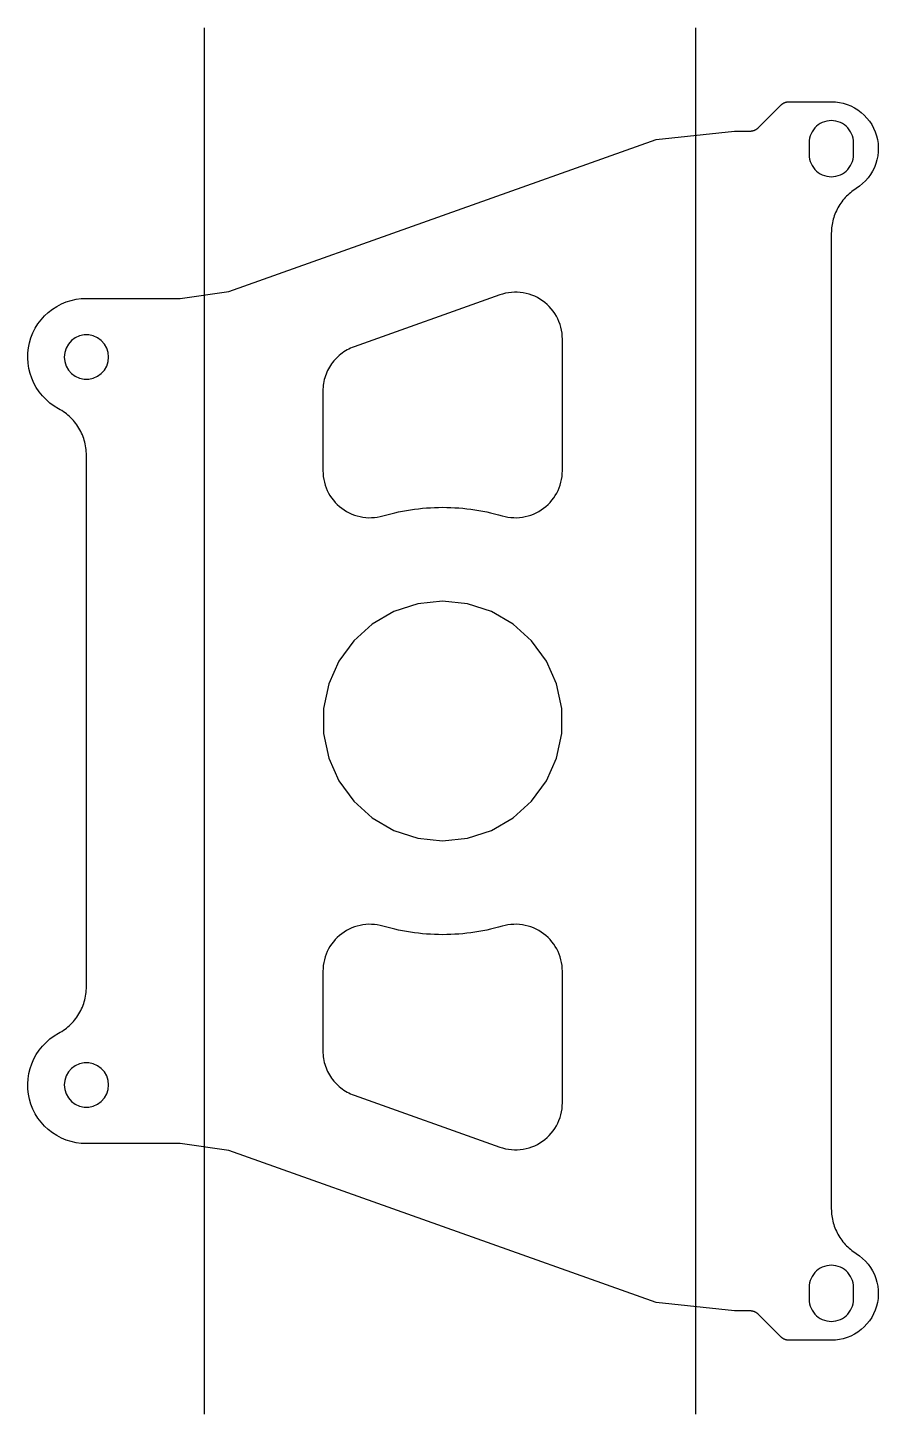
# Model space of a CAD drawing. Header units: metres. Extents: x -58 to 57, y -94 to 94.
import ezdxf

# ---------------------------------------------------------------- set-up
doc = ezdxf.new("R2010")
doc.units = ezdxf.units.M
doc.layers.add('CUT', color=3, linetype='Continuous')
doc.layers.add('FOLD', color=1, linetype='Continuous')

msp = doc.modelspace()

# ---------------------------------------------------------------- linework, layer by layer
at = {"layer": 'CUT'}
for points in [[(-52.74, -56.66), (-53.386, -56.389), (-54.006, -56.063), (-54.594, -55.682), (-55.147, -55.252), (-55.659, -54.774), (-56.127, -54.253), (-56.548, -53.693), (-56.917, -53.098), (-57.233, -52.473), (-57.492, -51.822), (-57.693, -51.151), (-57.834, -50.465), (-57.914, -49.769), (-57.932, -49.069), (-57.888, -48.37), (-57.783, -47.677), (-57.618, -46.997), (-57.393, -46.334), (-57.11, -45.693), (-56.772, -45.079), (-56.381, -44.498), (-55.941, -43.953), (-55.454, -43.45), (-54.925, -42.991), (-54.357, -42.581), (-53.756, -42.222), (-53.532, -42.096), (-53.313, -41.963), (-53.099, -41.822), (-52.89, -41.673), (-52.686, -41.517), (-52.489, -41.353), (-52.297, -41.183), (-52.112, -41.005), (-51.933, -40.822), (-51.76, -40.631), (-51.595, -40.435), (-51.437, -40.233), (-51.286, -40.026), (-51.143, -39.813), (-51.007, -39.595), (-50.88, -39.373), (-50.76, -39.146), (-50.649, -38.915), (-50.546, -38.68), (-50.451, -38.441), (-50.366, -38.199), (-50.289, -37.955), (-50.22, -37.707), (-50.161, -37.458), (-50.111, -37.206), (-50.069, -36.953), (-50.037, -36.699), (-50.014, -36.443), (-50, -36.187), (-49.996, -35.931), (-49.996, 35.931), (-50, 36.187), (-50.014, 36.443), (-50.037, 36.699), (-50.069, 36.953), (-50.111, 37.206), (-50.161, 37.458), (-50.22, 37.707), (-50.289, 37.955), (-50.366, 38.199), (-50.451, 38.441), (-50.546, 38.68), (-50.649, 38.915), (-50.76, 39.146), (-50.88, 39.373), (-51.007, 39.595), (-51.143, 39.813), (-51.286, 40.026), (-51.437, 40.233), (-51.595, 40.435), (-51.76, 40.631), (-51.933, 40.822), (-52.112, 41.005), (-52.297, 41.183), (-52.489, 41.353), (-52.686, 41.517), (-52.89, 41.673), (-53.099, 41.822), (-53.313, 41.963), (-53.532, 42.096), (-53.756, 42.222), (-54.357, 42.581), (-54.925, 42.991), (-55.454, 43.45), (-55.941, 43.953), (-56.381, 44.498), (-56.772, 45.079), (-57.11, 45.693), (-57.393, 46.334), (-57.618, 46.997), (-57.783, 47.677), (-57.888, 48.37), (-57.932, 49.069), (-57.914, 49.769), (-57.834, 50.465), (-57.693, 51.151), (-57.492, 51.822), (-57.233, 52.473), (-56.917, 53.098), (-56.548, 53.693), (-56.127, 54.253), (-55.659, 54.774), (-55.147, 55.252), (-54.594, 55.682), (-54.006, 56.063), (-53.386, 56.389), (-52.74, 56.66), (-52.073, 56.873), (-51.39, 57.027), (-50.695, 57.119), (-49.996, 57.15), (-37.296, 57.15), (-30.713, 58.055), (27.072, 78.641), (37.645, 79.772), (39.766, 79.772), (39.808, 79.772), (39.849, 79.774), (39.891, 79.777), (39.932, 79.781), (39.973, 79.785), (40.014, 79.791), (40.055, 79.798), (40.096, 79.807), (40.137, 79.816), (40.177, 79.826), (40.217, 79.837), (40.257, 79.85), (40.296, 79.863), (40.335, 79.877), (40.374, 79.893), (40.412, 79.909), (40.449, 79.927), (40.487, 79.945), (40.524, 79.964), (40.56, 79.985), (40.596, 80.006), (40.631, 80.028), (40.665, 80.051), (40.699, 80.075), (40.732, 80.1), (40.765, 80.126), (40.797, 80.152), (40.828, 80.18), (40.859, 80.208), (40.889, 80.237), (43.927, 83.276), (43.957, 83.305), (43.988, 83.333), (44.019, 83.36), (44.051, 83.387), (44.084, 83.413), (44.117, 83.437), (44.151, 83.461), (44.185, 83.485), (44.22, 83.507), (44.256, 83.528), (44.292, 83.548), (44.329, 83.568), (44.366, 83.586), (44.404, 83.603), (44.442, 83.62), (44.481, 83.635), (44.52, 83.65), (44.559, 83.663), (44.599, 83.675), (44.639, 83.687), (44.679, 83.697), (44.72, 83.706), (44.761, 83.714), (44.802, 83.721), (44.843, 83.727), (44.884, 83.732), (44.925, 83.736), (44.967, 83.738), (45.008, 83.74), (45.05, 83.741), (50.742, 83.741), (51.289, 83.717), (51.831, 83.647), (52.365, 83.53), (52.887, 83.368), (53.393, 83.161), (53.88, 82.912), (54.343, 82.621), (54.779, 82.292), (55.186, 81.927), (55.56, 81.528), (55.898, 81.098), (56.198, 80.641), (56.457, 80.16), (56.674, 79.658), (56.847, 79.139), (56.975, 78.608), (57.056, 78.067), (57.091, 77.521), (57.079, 76.975), (57.019, 76.431), (56.914, 75.895), (56.762, 75.37), (56.566, 74.859), (56.327, 74.368), (56.046, 73.899), (55.726, 73.455), (55.369, 73.041), (54.978, 72.659), (54.555, 72.313), (54.104, 72.004), (53.902, 71.872), (53.704, 71.735), (53.511, 71.59), (53.323, 71.439), (53.14, 71.282), (52.962, 71.119), (52.79, 70.949), (52.624, 70.775), (52.464, 70.594), (52.31, 70.409), (52.163, 70.218), (52.021, 70.022), (51.887, 69.822), (51.76, 69.617), (51.639, 69.408), (51.526, 69.195), (51.42, 68.979), (51.321, 68.759), (51.229, 68.536), (51.146, 68.309), (51.07, 68.08), (51.001, 67.849), (50.941, 67.616), (50.888, 67.38), (50.844, 67.143), (50.807, 66.905), (50.779, 66.665), (50.759, 66.425), (50.746, 66.184), (50.742, 65.943), (50.742, -65.943), (50.746, -66.184), (50.759, -66.425), (50.779, -66.665), (50.807, -66.905), (50.844, -67.143), (50.888, -67.38), (50.941, -67.616), (51.001, -67.849), (51.07, -68.08), (51.146, -68.309), (51.229, -68.536), (51.321, -68.759), (51.42, -68.979), (51.526, -69.195), (51.639, -69.408), (51.76, -69.617), (51.887, -69.822), (52.021, -70.022), (52.163, -70.218), (52.31, -70.409), (52.464, -70.594), (52.624, -70.775), (52.79, -70.949), (52.962, -71.119), (53.14, -71.282), (53.323, -71.439), (53.511, -71.59), (53.704, -71.735), (53.902, -71.872), (54.104, -72.004), (54.555, -72.313), (54.978, -72.659), (55.369, -73.041), (55.726, -73.455), (56.046, -73.899), (56.327, -74.368), (56.566, -74.859), (56.762, -75.37), (56.914, -75.895), (57.019, -76.431), (57.079, -76.975), (57.091, -77.521), (57.056, -78.067), (56.975, -78.608), (56.847, -79.139), (56.674, -79.658), (56.457, -80.16), (56.198, -80.641), (55.898, -81.098), (55.56, -81.528), (55.186, -81.927), (54.779, -82.292), (54.343, -82.621), (53.88, -82.912), (53.393, -83.161), (52.887, -83.368), (52.365, -83.53), (51.831, -83.647), (51.289, -83.717), (50.742, -83.741), (45.05, -83.741), (45.008, -83.74), (44.967, -83.738), (44.925, -83.736), (44.884, -83.732), (44.843, -83.727), (44.802, -83.721), (44.761, -83.714), (44.72, -83.706), (44.679, -83.697), (44.639, -83.687), (44.599, -83.675), (44.559, -83.663), (44.52, -83.65), (44.481, -83.635), (44.442, -83.62), (44.404, -83.603), (44.366, -83.586), (44.329, -83.568), (44.292, -83.548), (44.256, -83.528), (44.22, -83.507), (44.185, -83.485), (44.151, -83.461), (44.117, -83.437), (44.084, -83.413), (44.051, -83.387), (44.019, -83.36), (43.988, -83.333), (43.957, -83.305), (43.927, -83.276), (40.889, -80.237), (40.859, -80.208), (40.828, -80.18), (40.797, -80.152), (40.765, -80.126), (40.732, -80.1), (40.699, -80.075), (40.665, -80.051), (40.631, -80.028), (40.596, -80.006), (40.56, -79.985), (40.524, -79.964), (40.487, -79.945), (40.449, -79.927), (40.412, -79.909), (40.374, -79.893), (40.335, -79.877), (40.296, -79.863), (40.257, -79.85), (40.217, -79.837), (40.177, -79.826), (40.137, -79.816), (40.096, -79.807), (40.055, -79.798), (40.014, -79.791), (39.973, -79.785), (39.932, -79.781), (39.891, -79.777), (39.849, -79.774), (39.808, -79.772), (39.766, -79.772), (37.645, -79.772), (27.072, -78.641), (-30.713, -58.055), (-37.296, -57.15), (-49.996, -57.15), (-50.695, -57.119), (-51.39, -57.027), (-52.073, -56.873), (-52.74, -56.66)], [(48.315, 74.834), (48.513, 74.589), (48.735, 74.367), (48.979, 74.17), (49.242, 73.999), (49.522, 73.856), (49.815, 73.744), (50.119, 73.662), (50.429, 73.613), (50.742, 73.597), (51.056, 73.613), (51.366, 73.662), (51.669, 73.744), (51.963, 73.856), (52.242, 73.999), (52.506, 74.17), (52.75, 74.367), (52.972, 74.589), (53.169, 74.834), (53.34, 75.097), (53.483, 75.377), (53.596, 75.67), (53.677, 75.973), (53.726, 76.283), (53.742, 76.597), (53.742, 78.184), (53.726, 78.498), (53.677, 78.808), (53.596, 79.111), (53.483, 79.405), (53.34, 79.684), (53.169, 79.948), (52.972, 80.192), (52.75, 80.414), (52.506, 80.611), (52.242, 80.782), (51.963, 80.925), (51.669, 81.038), (51.366, 81.119), (51.056, 81.168), (50.742, 81.184), (50.429, 81.168), (50.119, 81.119), (49.815, 81.038), (49.522, 80.925), (49.242, 80.782), (48.979, 80.611), (48.735, 80.414), (48.513, 80.192), (48.315, 79.948), (48.144, 79.684), (48.002, 79.405), (47.889, 79.111), (47.808, 78.808), (47.759, 78.498), (47.742, 78.184), (47.742, 76.597), (47.759, 76.283), (47.808, 75.973), (47.889, 75.67), (48.002, 75.377), (48.144, 75.097), (48.315, 74.834)], [(-15.185, 49.902), (-15.398, 49.754), (-15.605, 49.597), (-15.806, 49.431), (-15.999, 49.257), (-16.185, 49.076), (-16.364, 48.887), (-16.535, 48.691), (-16.697, 48.488), (-16.852, 48.279), (-16.997, 48.063), (-17.134, 47.842), (-17.261, 47.615), (-17.379, 47.383), (-17.487, 47.147), (-17.586, 46.906), (-17.675, 46.662), (-17.753, 46.414), (-17.822, 46.163), (-17.88, 45.91), (-17.928, 45.654), (-17.965, 45.397), (-17.991, 45.138), (-18.007, 44.879), (-18.013, 44.619), (-18.013, 33.84), (-18, 33.448), (-17.964, 33.057), (-17.904, 32.67), (-17.82, 32.287), (-17.712, 31.909), (-17.581, 31.539), (-17.428, 31.178), (-17.252, 30.827), (-17.056, 30.488), (-16.838, 30.161), (-16.601, 29.849), (-16.345, 29.551), (-16.071, 29.27), (-15.781, 29.007), (-15.474, 28.762), (-15.154, 28.536), (-14.819, 28.33), (-14.473, 28.146), (-14.116, 27.983), (-13.75, 27.843), (-13.375, 27.726), (-12.994, 27.631), (-12.608, 27.561), (-12.219, 27.515), (-11.827, 27.492), (-11.435, 27.494), (-11.043, 27.52), (-10.654, 27.571), (-10.269, 27.645), (-9.889, 27.743), (-9.364, 27.89), (-8.837, 28.028), (-8.307, 28.155), (-7.774, 28.272), (-7.24, 28.38), (-6.703, 28.477), (-6.165, 28.564), (-5.625, 28.641), (-5.084, 28.708), (-4.542, 28.764), (-3.999, 28.81), (-3.455, 28.846), (-2.91, 28.872), (-2.365, 28.887), (-1.82, 28.892), (-1.275, 28.887), (-0.73, 28.872), (-0.185, 28.846), (0.359, 28.81), (0.902, 28.764), (1.444, 28.708), (1.985, 28.641), (2.525, 28.564), (3.063, 28.477), (3.6, 28.38), (4.134, 28.272), (4.666, 28.155), (5.197, 28.028), (5.724, 27.89), (6.249, 27.743), (6.629, 27.645), (7.014, 27.571), (7.403, 27.52), (7.795, 27.494), (8.187, 27.492), (8.579, 27.515), (8.968, 27.561), (9.354, 27.631), (9.735, 27.726), (10.11, 27.843), (10.476, 27.983), (10.833, 28.146), (11.179, 28.33), (11.513, 28.536), (11.834, 28.762), (12.141, 29.007), (12.431, 29.27), (12.705, 29.551), (12.961, 29.849), (13.198, 30.161), (13.415, 30.488), (13.612, 30.827), (13.788, 31.178), (13.941, 31.539), (14.072, 31.909), (14.179, 32.287), (14.264, 32.67), (14.324, 33.057), (14.36, 33.448), (14.372, 33.84), (14.372, 51.631), (14.36, 52.036), (14.321, 52.439), (14.257, 52.839), (14.167, 53.234), (14.052, 53.622), (13.913, 54.002), (13.75, 54.373), (13.564, 54.732), (13.355, 55.079), (13.125, 55.412), (12.873, 55.729), (12.602, 56.03), (12.313, 56.313), (12.006, 56.577), (11.682, 56.821), (11.344, 57.043), (10.993, 57.244), (10.629, 57.422), (10.255, 57.576), (9.871, 57.706), (9.48, 57.812), (9.084, 57.892), (8.683, 57.947), (8.279, 57.976), (7.874, 57.98), (7.47, 57.957), (7.068, 57.909), (6.67, 57.836), (6.277, 57.737), (5.891, 57.613), (-13.794, 50.6), (-14.037, 50.508), (-14.276, 50.406), (-14.511, 50.294), (-14.741, 50.173), (-14.965, 50.042), (-15.185, 49.902)], [(-49.682, 52.196), (-50.309, 52.196), (-50.923, 52.066), (-51.496, 51.811), (-52.003, 51.442), (-52.423, 50.976), (-52.736, 50.433), (-52.93, 49.836), (-52.996, 49.213), (-52.93, 48.589), (-52.736, 47.992), (-52.423, 47.449), (-52.003, 46.983), (-51.496, 46.614), (-50.923, 46.359), (-50.309, 46.229), (-49.682, 46.229), (-49.069, 46.359), (-48.496, 46.614), (-47.988, 46.983), (-47.569, 47.449), (-47.255, 47.992), (-47.061, 48.589), (-46.996, 49.213), (-47.061, 49.836), (-47.255, 50.433), (-47.569, 50.976), (-47.988, 51.442), (-48.496, 51.811), (-49.069, 52.066), (-49.682, 52.196)], [(14.284, -1.693), (14.284, 1.693), (13.58, 5.004), (12.203, 8.096), (10.213, 10.835), (7.698, 13.1), (4.766, 14.793), (1.547, 15.839), (-1.82, 16.192), (-5.187, 15.839), (-8.406, 14.793), (-11.338, 13.1), (-13.853, 10.835), (-15.843, 8.096), (-17.22, 5.004), (-17.924, 1.693), (-17.924, -1.693), (-17.22, -5.004), (-15.843, -8.096), (-13.853, -10.835), (-11.338, -13.1), (-8.406, -14.793), (-5.187, -15.839), (-1.82, -16.193), (1.547, -15.839), (4.766, -14.793), (7.698, -13.1), (10.213, -10.835), (12.203, -8.096), (13.58, -5.004), (14.284, -1.693)], [(-17.822, -46.163), (-17.753, -46.414), (-17.675, -46.662), (-17.586, -46.906), (-17.487, -47.147), (-17.379, -47.383), (-17.261, -47.615), (-17.134, -47.842), (-16.997, -48.063), (-16.852, -48.279), (-16.697, -48.488), (-16.535, -48.691), (-16.364, -48.887), (-16.185, -49.076), (-15.999, -49.257), (-15.806, -49.431), (-15.605, -49.597), (-15.398, -49.754), (-15.185, -49.902), (-14.965, -50.042), (-14.741, -50.173), (-14.511, -50.294), (-14.276, -50.406), (-14.037, -50.508), (-13.794, -50.6), (5.891, -57.613), (6.277, -57.737), (6.67, -57.836), (7.068, -57.909), (7.47, -57.957), (7.874, -57.98), (8.279, -57.976), (8.683, -57.947), (9.084, -57.892), (9.48, -57.812), (9.871, -57.706), (10.255, -57.576), (10.629, -57.422), (10.993, -57.244), (11.344, -57.043), (11.682, -56.821), (12.006, -56.577), (12.313, -56.313), (12.602, -56.03), (12.873, -55.729), (13.125, -55.412), (13.355, -55.079), (13.564, -54.732), (13.75, -54.373), (13.913, -54.002), (14.052, -53.622), (14.167, -53.234), (14.257, -52.839), (14.321, -52.439), (14.36, -52.036), (14.372, -51.631), (14.372, -33.84), (14.36, -33.448), (14.324, -33.057), (14.264, -32.67), (14.179, -32.287), (14.072, -31.909), (13.941, -31.539), (13.788, -31.178), (13.612, -30.827), (13.415, -30.488), (13.198, -30.161), (12.961, -29.849), (12.705, -29.551), (12.431, -29.27), (12.141, -29.007), (11.834, -28.762), (11.513, -28.536), (11.179, -28.33), (10.833, -28.146), (10.476, -27.983), (10.11, -27.843), (9.735, -27.726), (9.354, -27.631), (8.968, -27.561), (8.579, -27.515), (8.187, -27.492), (7.795, -27.494), (7.403, -27.52), (7.014, -27.571), (6.629, -27.645), (6.249, -27.743), (5.724, -27.89), (5.197, -28.028), (4.666, -28.155), (4.134, -28.272), (3.6, -28.38), (3.063, -28.477), (2.525, -28.564), (1.985, -28.641), (1.444, -28.708), (0.902, -28.764), (0.359, -28.81), (-0.185, -28.846), (-0.73, -28.872), (-1.275, -28.887), (-1.82, -28.892), (-2.365, -28.887), (-2.91, -28.872), (-3.455, -28.846), (-3.999, -28.81), (-4.542, -28.764), (-5.084, -28.708), (-5.625, -28.641), (-6.165, -28.564), (-6.703, -28.477), (-7.24, -28.38), (-7.774, -28.272), (-8.307, -28.155), (-8.837, -28.028), (-9.364, -27.89), (-9.889, -27.743), (-10.269, -27.645), (-10.654, -27.571), (-11.043, -27.52), (-11.435, -27.494), (-11.827, -27.492), (-12.219, -27.515), (-12.608, -27.561), (-12.994, -27.631), (-13.375, -27.726), (-13.75, -27.843), (-14.116, -27.983), (-14.473, -28.146), (-14.819, -28.33), (-15.154, -28.536), (-15.474, -28.762), (-15.781, -29.007), (-16.071, -29.27), (-16.345, -29.551), (-16.601, -29.849), (-16.838, -30.161), (-17.056, -30.488), (-17.252, -30.827), (-17.428, -31.178), (-17.581, -31.539), (-17.712, -31.909), (-17.82, -32.287), (-17.904, -32.67), (-17.964, -33.057), (-18, -33.448), (-18.013, -33.84), (-18.013, -44.619), (-18.007, -44.879), (-17.991, -45.138), (-17.965, -45.397), (-17.928, -45.654), (-17.88, -45.91), (-17.822, -46.163)], [(-49.682, -46.229), (-50.309, -46.229), (-50.923, -46.359), (-51.496, -46.614), (-52.003, -46.983), (-52.423, -47.449), (-52.736, -47.992), (-52.93, -48.589), (-52.996, -49.212), (-52.93, -49.836), (-52.736, -50.433), (-52.423, -50.976), (-52.003, -51.442), (-51.496, -51.811), (-50.923, -52.066), (-50.309, -52.196), (-49.682, -52.196), (-49.069, -52.066), (-48.496, -51.811), (-47.988, -51.442), (-47.569, -50.976), (-47.255, -50.433), (-47.061, -49.836), (-46.996, -49.212), (-47.061, -48.589), (-47.255, -47.992), (-47.569, -47.449), (-47.988, -46.983), (-48.496, -46.614), (-49.069, -46.359), (-49.682, -46.229)], [(48.513, -80.192), (48.735, -80.414), (48.979, -80.611), (49.242, -80.782), (49.522, -80.925), (49.815, -81.038), (50.119, -81.119), (50.429, -81.168), (50.742, -81.184), (51.056, -81.168), (51.366, -81.119), (51.669, -81.038), (51.963, -80.925), (52.242, -80.782), (52.506, -80.611), (52.75, -80.414), (52.972, -80.192), (53.169, -79.948), (53.34, -79.684), (53.483, -79.405), (53.596, -79.111), (53.677, -78.808), (53.726, -78.498), (53.742, -78.184), (53.742, -76.597), (53.726, -76.283), (53.677, -75.973), (53.596, -75.67), (53.483, -75.377), (53.34, -75.097), (53.169, -74.834), (52.972, -74.589), (52.75, -74.367), (52.506, -74.17), (52.242, -73.999), (51.963, -73.856), (51.669, -73.744), (51.366, -73.662), (51.056, -73.613), (50.742, -73.597), (50.429, -73.613), (50.119, -73.662), (49.815, -73.744), (49.522, -73.856), (49.242, -73.999), (48.979, -74.17), (48.735, -74.367), (48.513, -74.589), (48.315, -74.834), (48.144, -75.097), (48.002, -75.377), (47.889, -75.67), (47.808, -75.973), (47.759, -76.283), (47.742, -76.597), (47.742, -78.184), (47.759, -78.498), (47.808, -78.808), (47.889, -79.111), (48.002, -79.405), (48.144, -79.684), (48.315, -79.948), (48.513, -80.192)]]:
    msp.add_lwpolyline(points, dxfattribs=at)
at = {"layer": 'FOLD'}
for p, q in [((-34.004, -93.741), (-34.004, 93.741)), ((32.359, 93.741), (32.359, -93.741))]:
    msp.add_line(p, q, dxfattribs=at)

doc.saveas('drawing.dxf')
